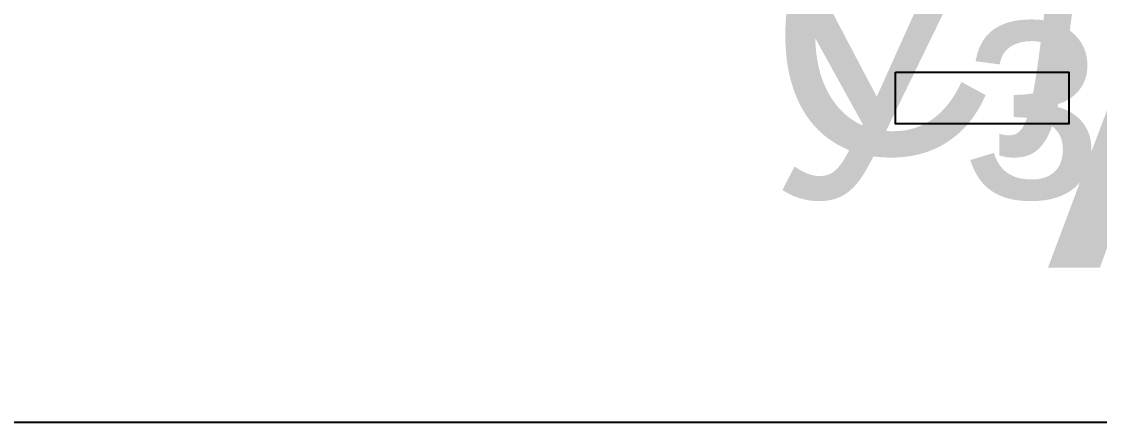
# Model space of a CAD drawing. Header units: millimetres. Extents: x -3689 to 2833879, y -661599 to -635850.
# Drawn here: x 2694637 to 2697738, y -661599 to -660447 of the extents above; entities that cross this region are included whole.
import ezdxf
from ezdxf.enums import TextEntityAlignment as Align

# ---------------------------------------------------------------- set-up
doc = ezdxf.new("R2018")
doc.units = ezdxf.units.MM
doc.layers.get('Defpoints').update_dxf_attribs({"color": 4})
doc.styles.add('М2.5', font='isocpeui.ttf', dxfattribs={"height": 2.5})
doc.styles.add('М3', font='isocpeui.ttf', dxfattribs={"height": 3})

# ---------------------------------------------------------------- blocks, each defined once
blk = doc.blocks.new('LOGO')
blk.add_lwpolyline([(-1.47, 15.33), (51.57, 15.33), (51.57, -0.47), (-1.47, -0.47)], close=True)
blk = doc.blocks.new('*U601')
at = {"xscale": 0.9410110900479101, "yscale": 0.9410110900479101, "zscale": 0.9410110900479101}
blk.add_blockref('LOGO', (244.66, -31.38), dxfattribs=at)
at = {"style": 'М2.5'}
for tag, height, p in [('ГРАФА_ЗАКАЗЧИК', 2.5, (177.05, 55)), ('ГРАФА_10Ф3-1', 2.5, (108, 32.5)), ('ГРАФА_13Ф3-1', 2.5, (163, 32.5)), ('ГРАФА_10Ф3-2', 2.5, (108, 27.5)), ('ГРАФА_13Ф3-2', 2.5, (163, 27.5)), ('ГРАФА_10Ф3-3', 2.5, (108, 22.5)), ('ГРАФА_13Ф3-3', 2.5, (163, 22.5)), ('ГРАФА_10Ф3-4', 2.5, (108, 17.5)), ('ГРАФА_13Ф3-4', 2.5, (163, 17.5)), ('ГРАФА_10Ф3-5', 2.5, (108, 12.5)), ('ГРАФА_13Ф3-5', 2.5, (163, 12.5)), ('ГРАФА_10Ф3-6', 2.5, (108, 7.5)), ('ГРАФА_13Ф3-6', 2.5, (163, 7.5)), ('ФОРМАТ', 3, (230.51, 2.5)), ('СВОЙСТВА_2', 3, (252.57, 2.5))]:
    blk.add_attdef(tag, text='', height=height, dxfattribs=at).set_placement(p, align=Align.MIDDLE_LEFT)
at = {"style": 'М3'}
for tag, p in [('ГРАФА_1Ф3', (232, 55)), ('ГРАФА_6Ф3', (249.5, 25)), ('ГРАФА_7Ф3', (265.5, 25)), ('ГРАФА_8Ф3', (283, 25))]:
    blk.add_attdef(tag, text='', height=3, dxfattribs=at).set_placement(p, align=Align.MIDDLE_CENTER)
at = {"lineweight": 30, "flags": 104}
for tag, height, p in [('ГРАФА_2Ф3', 2.4, (232, 42.5)), ('ГРАФА_3Ф3', 2.5, (207, 27.5)), ('ГРАФА_4Ф3', 2.5, (207, 12.5))]:
    blk.add_attdef(tag, text='', height=height, dxfattribs=at).set_placement(p, align=Align.MIDDLE_CENTER)

msp = doc.modelspace()

# ---------------------------------------------------------------- linework, layer by layer
at = {"layer": 'Defpoints'}
msp.add_lwpolyline([(2692705.08, -655648.28), (2699513.49, -655648.28), (2699513.49, -661599.33), (2692705.08, -661599.33)], close=True, dxfattribs=at)

# ---------------------------------------------------------------- block references
ref = msp.add_blockref('*U601', (2694717.83, -660423.02), dxfattribs=dict(at, xscale=10, yscale=10, zscale=10))
lines = msp.add_mtext('"Аэропортовый комплекс на аэродроме "Левашово". I этап. Сектор гражданской авиации (создание технической возможности эксплуатации гражданских судов по МК-258). Этап I.II', dxfattribs={"layer": '0', "insert": (2697037.83, -659998.02), "char_height": 1156.26849, "attachment_point": 1})
ref.add_attrib('ГРАФА_2Ф3', '', (2697037.83, -659998.02), dxfattribs={"flags": 104}).embed_mtext(lines)
lines = msp.add_mtext('Служебное здание ССТ со столовой', dxfattribs={"layer": '0', "insert": (2696787.83, -660148.02), "char_height": 680.5059, "attachment_point": 1})
ref.add_attrib('ГРАФА_3Ф3', '', (2696787.83, -660148.02), dxfattribs={"flags": 104}).embed_mtext(lines)
lines = msp.add_mtext('Узел примыкания перегородки из газобетона к перекрытию', dxfattribs={"layer": '0', "insert": (2696787.83, -660298.02), "char_height": 656.0288, "attachment_point": 1})
ref.add_attrib('ГРАФА_4Ф3', '', (2696787.83, -660298.02), dxfattribs={"flags": 104}).embed_mtext(lines)

doc.saveas('drawing.dxf')
